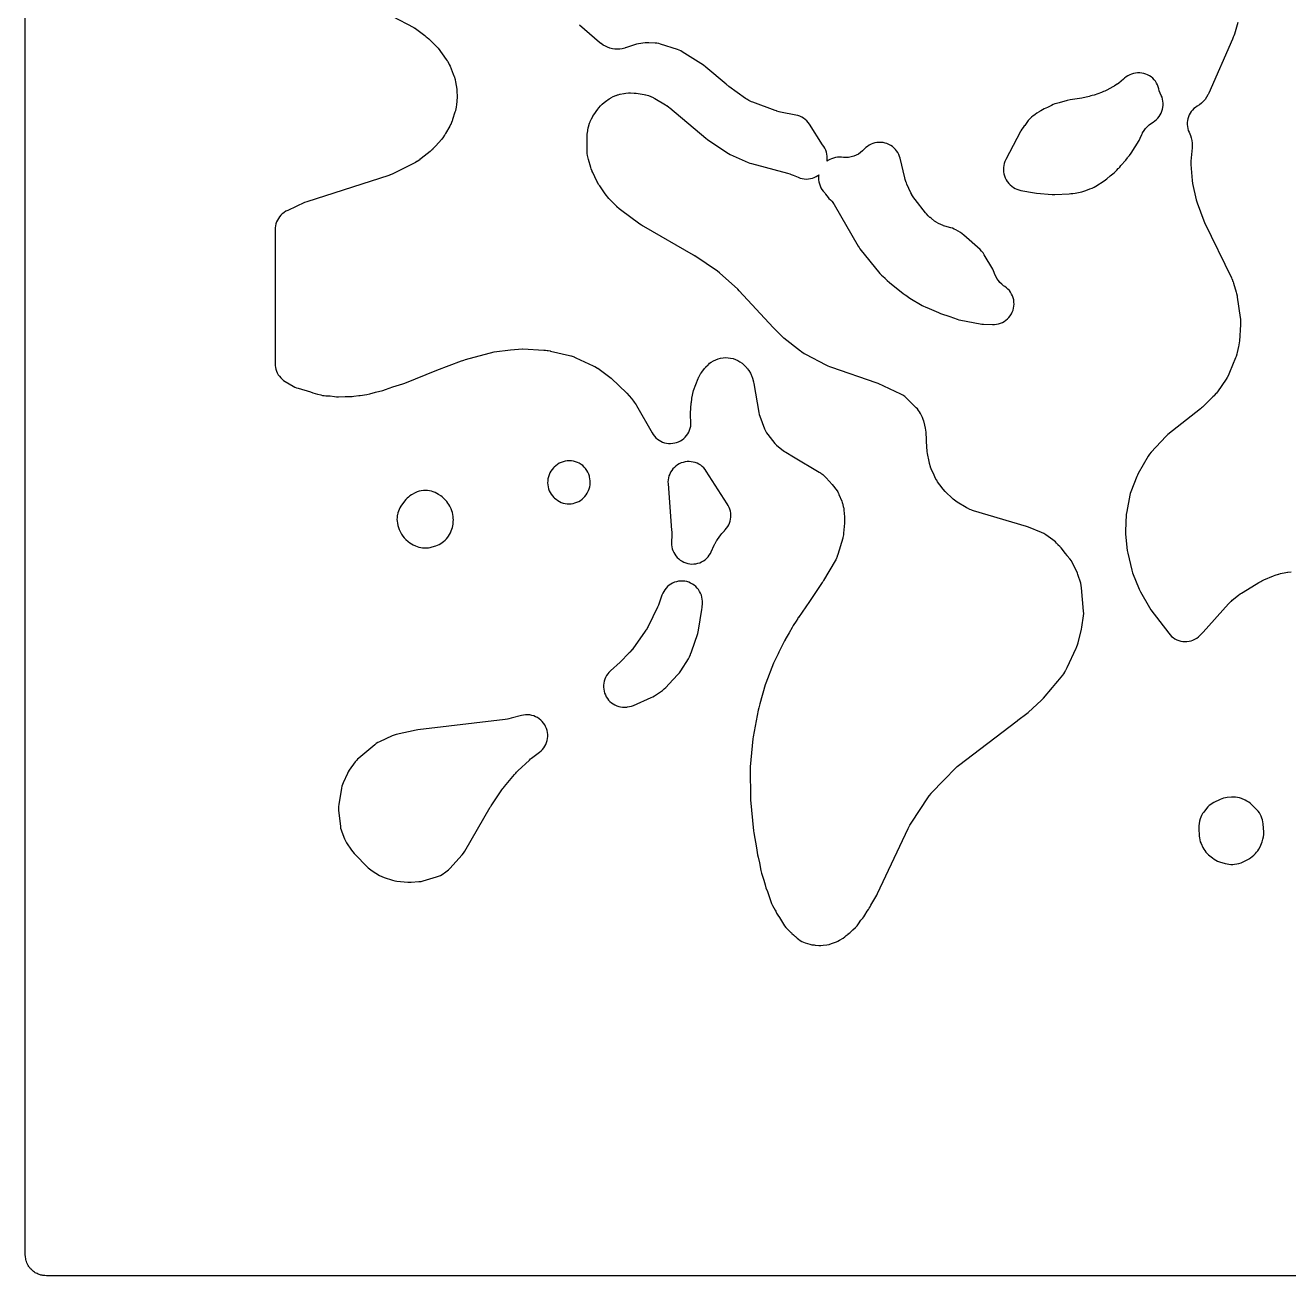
# Model space of a CAD drawing. Header units: millimetres. Extents: x 0 to 300, y 0 to 300.
# Drawn here: x -0.1 to 151.6, y -0.1 to 150 of the extents above; entities that cross this region are included whole.
import ezdxf

# ---------------------------------------------------------------- set-up
doc = ezdxf.new("R2010")
doc.units = ezdxf.units.MM
doc.layers.add('CUT', color=7, linetype='CONTINUOUS')

msp = doc.modelspace()

# ---------------------------------------------------------------- linework, layer by layer
at = {"layer": 'CUT'}
for points in [[(297.073, -0.15), (3, -0.15), (2.4114, -0.15), (2.2197, -0.1406), (2.1053, -0.135), (1.9757, -0.1157), (1.8629, -0.099), (1.7352, -0.067), (1.6252, -0.0395), (1.5006, 0.0051), (1.3944, 0.0431), (1.274, 0.1), (1.1729, 0.1479), (1.0578, 0.2169), (0.9627, 0.2738), (0.854, 0.3545), (0.7659, 0.4198), (0.6645, 0.5118), (0.5844, 0.5844), (0.4911, 0.6873), (0.4198, 0.7659), (0.3356, 0.8795), (0.2738, 0.9627), (0.1994, 1.087), (0.1479, 1.1729), (0.0838, 1.3083), (0.0431, 1.3944), (-0.01, 1.5428), (-0.0395, 1.6252), (-0.0812, 1.7916), (-0.099, 1.8629), (-0.135, 2.1053), (-0.15, 2.4114), (-0.15, 297.5872)], [(43.9242, 151.0852), (46.525, 149.7242), (46.6466, 149.6577), (46.6682, 149.6454), (46.7009, 149.625), (47.8205, 148.7756), (48.0055, 148.6257), (48.1279, 148.5201), (48.303, 148.3587), (49.4383, 147.2445), (50.4066, 145.9004), (50.5276, 145.7219), (50.5482, 145.6895), (50.7583, 145.3133), (50.7751, 145.2787), (50.8636, 145.0821), (51.2613, 144.1263), (51.3383, 143.9252), (51.351, 143.8889), (51.4697, 143.4751), (51.4782, 143.4377), (51.5195, 143.2263), (51.6714, 142.3117), (51.6938, 142.1563), (51.6972, 142.1288), (51.7096, 141.389), (51.7081, 141.3674), (51.6264, 140.4269), (51.6029, 140.222), (51.5977, 140.1855), (51.5171, 139.7811), (51.5079, 139.7454), (51.451, 139.5471), (51.1733, 138.6706), (51.1104, 138.4885), (51.0984, 138.4563), (50.945, 138.103), (50.9297, 138.0722), (50.8396, 137.9019), (50.3271, 136.9908), (50.2279, 136.8245), (50.2094, 136.7953), (49.9859, 136.4793), (49.9645, 136.4521), (49.8408, 136.3032), (49.1637, 135.5296), (48.8039, 135.1526), (48.7901, 135.1382), (48.7344, 135.0798), (48.6504, 134.9917), (48.6385, 134.9804), (48.6165, 134.961), (48.4909, 134.8555), (47.4107, 133.9874), (47.2571, 133.8703), (47.2291, 133.8502), (46.9048, 133.6405), (46.8749, 133.6233), (46.7051, 133.5313), (44.1367, 132.2238), (44.0016, 132.1584), (43.9772, 132.1472), (43.6996, 132.0329), (43.6744, 132.0236), (43.5324, 131.9749), (33.6848, 128.8128), (33.4067, 128.7048), (31.3667, 127.7689), (31.1596, 127.6619), (30.9633, 127.5361), (30.9042, 127.4942), (30.7165, 127.3472), (30.5436, 127.1829), (30.3872, 127.003), (30.2486, 126.809), (30.1291, 126.6026), (30.0299, 126.3858), (29.9517, 126.1605), (29.8954, 125.9288), (29.8614, 125.6928), (29.85, 125.4547), (29.85, 110.6051), (29.85, 109.44), (29.85, 109.3828), (29.8611, 109.1479), (29.8941, 108.9151), (29.9489, 108.6865), (30.025, 108.4639), (30.1216, 108.2496), (30.2379, 108.0452), (30.373, 107.8527), (30.5255, 107.6737), (30.6941, 107.5098), (30.8774, 107.3625), (31.0738, 107.2331), (32.0427, 106.6579), (32.2272, 106.5586), (32.4194, 106.475), (32.6179, 106.4079), (34.0877, 105.9785), (34.4045, 105.858), (34.665, 105.7748), (34.9331, 105.7206), (35.0079, 105.7097), (35.3354, 105.614), (35.539, 105.5637), (35.7462, 105.5306), (35.9553, 105.515), (36.4545, 105.4988), (36.9906, 105.4207), (37.2368, 105.3971), (37.4841, 105.3981), (38.2701, 105.4399), (38.8813, 105.42), (39.1066, 105.4229), (39.3307, 105.446), (39.9226, 105.5341), (39.9698, 105.5386), (40.0624, 105.5549), (40.8879, 105.6779), (41.2325, 105.7544), (41.9007, 105.9531), (42.7831, 106.1464), (43.1328, 106.2503), (43.9896, 106.5745), (45.2, 106.9345), (45.4266, 107.0139), (49.2708, 108.5725), (52.2323, 109.693), (52.4095, 109.755), (52.5309, 109.7941), (52.711, 109.8471), (56.1789, 110.7755), (58.1296, 111.0113), (59.5587, 111.1296), (59.6056, 111.1281), (62.1431, 110.9935), (62.3197, 110.9707), (62.5201, 110.9449), (62.6536, 110.9277), (62.8989, 110.896), (62.943, 110.8867), (65.201, 110.3563), (65.3869, 110.3076), (65.4198, 110.2981), (65.7828, 110.1724), (65.8146, 110.1596), (65.9908, 110.083), (68.0506, 109.1242), (68.2221, 109.0389), (68.2523, 109.0229), (68.5811, 108.8268), (68.6096, 108.8078), (68.7661, 108.6974), (70.2214, 107.6138), (72.0828, 105.81), (72.6576, 105.1711), (72.8928, 104.8604), (72.9051, 104.8441), (72.9905, 104.7313), (73.225, 104.4215), (73.2719, 104.3436), (75.131, 101.0546), (75.2618, 100.8475), (75.4124, 100.6541), (75.5811, 100.4765), (75.7664, 100.3162), (75.9665, 100.1748), (76.1795, 100.0537), (76.4034, 99.954), (76.6359, 99.8767), (76.8749, 99.8225), (77.118, 99.792), (77.3629, 99.7854), (77.6073, 99.8029), (77.8488, 99.8442), (78.0852, 99.9089), (78.314, 99.9965), (78.5332, 100.106), (78.7406, 100.2365), (78.9342, 100.3866), (79.1122, 100.555), (79.2729, 100.74), (79.4147, 100.9398), (79.5362, 101.1526), (79.6364, 101.3762), (79.7141, 101.6086), (79.7688, 101.8474), (79.7998, 102.0905), (79.8068, 102.3354), (79.7899, 102.5799), (79.7792, 102.6694), (79.7628, 102.8409), (79.7606, 102.8716), (79.7515, 103.2159), (79.7521, 103.2467), (79.7594, 103.4189), (79.8374, 104.6076), (79.8492, 104.747), (79.8518, 104.772), (79.8908, 105.049), (79.8953, 105.0737), (79.9225, 105.2109), (80.1239, 106.1343), (80.6716, 107.5892), (80.7075, 107.6782), (80.724, 107.7133), (80.742, 107.7491), (80.9681, 108.1373), (80.9903, 108.1706), (81.1204, 108.3539), (81.4417, 108.7791), (81.5728, 108.9428), (81.597, 108.9714), (81.8543, 109.2425), (81.9121, 109.2951), (81.9205, 109.3028), (81.9273, 109.3089), (81.9294, 109.3109), (82.0425, 109.4068), (82.2429, 109.5565), (82.5025, 109.714), (82.776, 109.8456), (83.0609, 109.9503), (83.3546, 110.027), (83.6544, 110.075), (83.9573, 110.094), (84.2607, 110.0836), (84.5617, 110.044), (84.8574, 109.9756), (85.1452, 109.879), (85.4223, 109.7551), (85.6862, 109.605), (85.9344, 109.4302), (86.1646, 109.2323), (86.3948, 108.9921), (86.416, 108.9677), (86.5315, 108.8283), (86.599, 108.7426), (86.7258, 108.572), (86.7475, 108.541), (86.9531, 108.2089), (87.0346, 108.0361), (87.064, 107.9582), (87.1764, 107.6381), (87.2241, 107.4927), (87.2321, 107.4665), (87.3096, 107.1706), (87.3154, 107.1438), (87.345, 106.9937), (87.9615, 103.494), (88.0091, 103.2797), (88.0753, 103.0703), (88.6303, 101.5501), (88.7367, 101.3014), (88.8693, 101.0657), (89.0266, 100.8456), (89.8772, 99.7826), (90.0761, 99.5622), (90.2998, 99.3669), (90.8652, 98.9296), (91.0189, 98.8197), (91.1806, 98.7217), (92.1278, 98.1954), (95.2059, 96.3507), (95.3586, 96.2541), (95.3855, 96.2362), (95.6527, 96.0388), (95.8996, 95.8166), (95.9226, 95.7939), (96.0478, 95.6636), (96.7733, 94.8717), (97.3487, 94.095), (97.4263, 93.9843), (97.4966, 93.8488), (97.509, 93.8221), (97.575, 93.6718), (97.9034, 92.8758), (97.9707, 92.7004), (97.9819, 92.6688), (98.0024, 92.6004), (98.0997, 92.2074), (98.1247, 92.1067), (98.1291, 92.0888), (98.1296, 92.0866), (98.1465, 91.9991), (98.1512, 91.9659), (98.173, 91.7793), (98.2464, 90.9723), (98.2569, 90.8253), (98.2582, 90.799), (98.2616, 90.5176), (98.2606, 90.4668), (98.2542, 90.3307), (98.2457, 90.2023), (98.1336, 89.0331), (98.1125, 88.8572), (98.108, 88.8259), (98.0449, 88.4978), (98.0248, 88.4229), (97.4317, 86.4406), (97.373, 86.2611), (97.3618, 86.2293), (97.2261, 85.9005), (97.1959, 85.8383), (97.1827, 85.8137), (97.1061, 85.6777), (95.7228, 83.3398), (95.6656, 83.2463), (95.6259, 83.1834), (95.566, 83.0916), (94.0377, 80.8224), (92.7156, 78.8993), (92.6986, 78.8742), (92.6955, 78.8696), (92.6273, 78.7619), (92.4458, 78.4586), (92.0831, 77.9201), (91.953, 77.7042), (91.5989, 77.0431), (91.1272, 76.2548), (91.1078, 76.2218), (91.1045, 76.216), (91.0289, 76.0749), (90.401, 74.807), (90.3503, 74.7123), (90.2693, 74.5412), (89.8183, 73.6305), (89.7258, 73.4198), (88.7965, 71.0078), (88.7217, 70.7822), (88.0909, 68.5265), (87.9403, 68.0271), (87.8782, 67.7743), (87.2623, 64.5513), (87.2275, 64.3017), (86.9323, 60.9548), (86.9227, 60.7148), (86.9513, 57.2043), (86.9627, 56.9863), (87.3196, 53.2601), (87.3507, 53.0396), (87.6901, 51.222), (87.8011, 50.3845), (87.8561, 50.099), (88.0221, 49.4442), (88.195, 48.5181), (88.2758, 48.2015), (88.5503, 47.3604), (88.6977, 46.7789), (88.8117, 46.4354), (89.0008, 45.9797), (89.3946, 44.7726), (89.49, 44.5255), (89.611, 44.2898), (89.9256, 43.7498), (89.9765, 43.627), (90.0952, 43.38), (90.2402, 43.1475), (90.4517, 42.8466), (90.9039, 42.0702), (91.037, 41.8654), (91.1893, 41.6747), (91.3596, 41.4997), (91.56, 41.3129), (91.7181, 41.1533), (91.814, 41.0761), (91.8682, 41.0256), (91.932, 40.953), (92.1159, 40.7648), (92.3185, 40.597), (92.3518, 40.5749), (92.5453, 40.3945), (92.7192, 40.2467), (92.9058, 40.1153), (93.1037, 40.0015), (93.3111, 39.9062), (93.5263, 39.8303), (94.079, 39.6631), (94.3396, 39.5994), (94.5929, 39.5656), (94.7181, 39.5478), (95.1482, 39.5127), (95.418, 39.5053), (95.687, 39.527), (96.1398, 39.5883), (96.4174, 39.642), (96.6871, 39.7267), (96.7912, 39.766), (96.9287, 39.8091), (97.1614, 39.895), (97.2961, 39.9605), (97.4307, 40.0184), (97.6305, 40.1269), (98.0736, 40.3942), (98.2751, 40.5295), (98.4626, 40.6837), (98.6658, 40.8682), (98.7019, 40.893), (98.873, 41.0216), (99.0326, 41.1644), (99.1793, 41.3203), (99.2351, 41.385), (99.5482, 41.6692), (99.7482, 41.8727), (99.9237, 42.0977), (100.2197, 42.5254), (100.4365, 42.7766), (100.5781, 42.9566), (100.7026, 43.1488), (100.9826, 43.6279), (101.1119, 43.8148), (101.217, 43.9802), (101.3088, 44.1532), (101.3984, 44.3394), (102.1094, 45.5558), (102.2122, 45.751), (105.8995, 53.5698), (106.0216, 53.8066), (106.1101, 53.9643), (106.2488, 54.1918), (108.3343, 57.3555), (108.4272, 57.4901), (108.4444, 57.5138), (108.6474, 57.7701), (108.6666, 57.7922), (108.7763, 57.9135), (110.0401, 59.2504), (111.7792, 60.988), (111.9361, 61.1342), (118.9995, 66.4862), (119.0438, 66.5196), (119.0729, 66.5419), (119.0734, 66.5422), (120.139, 67.3496), (120.3078, 67.4896), (121.9143, 68.9453), (122.1601, 69.2021), (123.2295, 70.4916), (123.4421, 70.7168), (123.6352, 70.9477), (123.8604, 71.2524), (124.4532, 71.9674), (124.5829, 72.1382), (124.6975, 72.3195), (124.7961, 72.5099), (124.8243, 72.5707), (124.885, 72.6625), (125.0058, 72.8953), (126.0529, 75.2009), (126.088, 75.291), (126.1406, 75.4041), (126.23, 75.6231), (126.2983, 75.8495), (126.7072, 77.4808), (126.7573, 77.7363), (126.951, 79.0975), (126.975, 79.3819), (126.9665, 79.6672), (126.7224, 82.463), (126.6839, 82.7334), (126.616, 82.9979), (126.2854, 84.0455), (126.221, 84.2253), (126.1432, 84.3996), (125.6403, 85.4185), (125.4888, 85.6834), (125.3061, 85.9279), (124.9947, 86.2956), (124.9715, 86.3367), (124.8053, 86.5656), (124.2602, 87.2332), (124.0916, 87.4196), (123.9052, 87.5882), (123.888, 87.6022), (123.7156, 87.8058), (123.5734, 87.9601), (123.4187, 88.102), (123.2527, 88.2303), (122.4136, 88.8245), (122.1757, 88.9737), (121.9226, 89.0952), (120.3549, 89.7422), (120.1065, 89.8297), (113.7457, 91.7004), (113.5883, 91.7505), (113.5604, 91.7601), (113.2778, 91.871), (113.006, 92.0064), (112.9802, 92.0207), (112.8376, 92.1039), (111.7946, 92.7438), (111.6309, 92.8502), (111.6022, 92.87), (111.2924, 93.1076), (111.2659, 93.1302), (111.1208, 93.2608), (110.4629, 93.8844), (110.3384, 94.008), (110.3167, 94.0306), (110.0858, 94.2946), (110.0662, 94.3192), (109.9603, 94.459), (109.4325, 95.1906), (109.3172, 95.3598), (109.2975, 95.3906), (109.0957, 95.7466), (109.0794, 95.7793), (108.9933, 95.9651), (108.6591, 96.7413), (108.582, 96.935), (108.5692, 96.9699), (108.448, 97.3684), (108.4391, 97.4045), (108.3953, 97.6082), (108.2149, 98.576), (108.1768, 98.8281), (108.1567, 98.9999), (108.1358, 99.254), (108.044, 101.1553), (108.0202, 101.3994), (107.9725, 101.64), (107.8011, 102.3271), (107.7789, 102.4233), (107.7624, 102.4727), (107.6988, 102.6804), (107.5965, 102.9214), (107.3716, 103.3822), (107.2679, 103.573), (107.1481, 103.7541), (107.0131, 103.9241), (106.8638, 104.0818), (105.6789, 105.2288), (105.4699, 105.4099), (105.2421, 105.5667), (104.9984, 105.6975), (102.2797, 106.9681), (102.0373, 107.0662), (96.7282, 108.8996), (96.4716, 108.9989), (96.3001, 109.0726), (96.0515, 109.1904), (93.5929, 110.4682), (93.4418, 110.5512), (93.4151, 110.5667), (93.1252, 110.753), (93.1001, 110.7708), (92.9619, 110.8738), (90.9484, 112.4467), (90.6524, 112.7406), (90.6456, 112.7474), (90.4011, 112.9902), (89.6624, 113.7235), (85.609, 118.1306), (85.4327, 118.3043), (83.2323, 120.2661), (82.9782, 120.4648), (80.2839, 122.3043), (80.2523, 122.3255), (80.2466, 122.3293), (80.1101, 122.4133), (74.1497, 125.8236), (73.9708, 125.9328), (73.8512, 126.0104), (73.6785, 126.1295), (71.3362, 127.8429), (71.1983, 127.9488), (71.1741, 127.9683), (70.9137, 128.1987), (70.8914, 128.2203), (70.7695, 128.3443), (69.9522, 129.2151), (69.7786, 129.4137), (69.6655, 129.5525), (69.5062, 129.7629), (68.843, 130.7059), (68.7567, 130.834), (68.7418, 130.8573), (68.5855, 131.1236), (68.5725, 131.148), (68.5028, 131.2857), (68.0135, 132.3033), (67.9509, 132.4405), (67.9401, 132.4653), (67.8317, 132.7466), (67.8231, 132.7722), (67.7774, 132.9159), (67.4938, 133.8754), (67.4513, 134.0316), (67.4443, 134.0597), (67.3797, 134.3768), (67.3752, 134.4054), (67.3532, 134.5658), (67.3323, 134.7467), (67.3538, 137.0218), (67.3567, 137.1005), (67.4615, 137.6789), (67.4899, 137.8179), (67.6252, 138.2326), (67.6877, 138.4091), (67.6997, 138.4404), (67.8385, 138.7553), (68.0081, 139.0548), (68.026, 139.0831), (68.1302, 139.2387), (68.6278, 139.9432), (68.7263, 140.0763), (68.7445, 140.0997), (68.9414, 140.332), (69.1391, 140.5272), (69.3739, 140.7212), (69.3975, 140.7391), (69.5319, 140.8359), (69.9975, 141.1561), (70.1501, 141.2557), (70.1778, 141.2728), (70.471, 141.4349), (70.7784, 141.5678), (70.8089, 141.5792), (70.981, 141.6392), (71.0508, 141.6616), (71.2635, 141.723), (71.3017, 141.7328), (71.736, 141.8176), (71.7751, 141.8228), (71.9953, 141.8458), (72.2924, 141.868), (72.5096, 141.8779), (72.5484, 141.8785), (72.9827, 141.8605), (73.0213, 141.8566), (73.237, 141.8288), (74.1843, 141.6783), (74.359, 141.6463), (74.3901, 141.6398), (74.7063, 141.5583), (74.9865, 141.457), (75.2816, 141.3174), (75.3097, 141.3025), (75.4645, 141.2153), (76.736, 140.4591), (76.8662, 140.378), (76.8893, 140.363), (77.1392, 140.1852), (77.1609, 140.1683), (77.2802, 140.0719), (81.579, 136.4495), (81.7887, 136.2909), (84.1147, 134.7167), (84.3039, 134.6005), (84.5026, 134.5016), (86.6904, 133.5315), (86.8713, 133.4596), (87.0573, 133.402), (91.4067, 132.2377), (91.6646, 132.1586), (91.8378, 132.0986), (92.0897, 132.001), (92.6923, 131.7423), (92.924, 131.6561), (93.1631, 131.5932), (93.4073, 131.5543), (93.6541, 131.5396), (93.9011, 131.5494), (94.146, 131.5836), (94.3863, 131.6417), (94.6196, 131.7234), (94.8438, 131.8276), (95.0566, 131.9535), (95.151, 132.0228), (95.1357, 131.9262), (95.1214, 131.6804), (95.1313, 131.4345), (95.1654, 131.1907), (95.2233, 130.9515), (95.3044, 130.7191), (95.408, 130.4958), (95.533, 130.2838), (95.6783, 130.0851), (95.8424, 129.9016), (95.8838, 129.8597), (95.9295, 129.8106), (95.9753, 129.7237), (96.1089, 129.5205), (96.2616, 129.3312), (96.3786, 129.1999), (96.5526, 129.0231), (96.7389, 128.8681), (96.882, 128.6686), (96.8998, 128.6411), (96.9956, 128.4845), (99.8886, 123.4849), (99.99, 123.3241), (100.1033, 123.1714), (102.4991, 120.1888), (102.6738, 119.9933), (102.8679, 119.8172), (103.0684, 119.6536), (103.0884, 119.6307), (103.3737, 119.3349), (103.6288, 119.1044), (105.2865, 117.8024), (105.5166, 117.6417), (105.5908, 117.5959), (105.755, 117.4619), (105.9136, 117.3427), (106.0812, 117.2364), (107.5747, 116.3703), (107.7438, 116.2807), (107.9194, 116.2043), (108.416, 116.0103), (109.5306, 115.5049), (109.783, 115.4066), (110.9069, 115.0375), (111.7727, 114.6994), (111.9952, 114.6243), (112.2238, 114.5705), (114.551, 114.1365), (114.736, 114.1091), (114.9225, 114.0956), (116.017, 114.0576), (116.2656, 114.0614), (116.5126, 114.0898), (116.7555, 114.1426), (116.992, 114.2192), (117.2197, 114.319), (117.4364, 114.4409), (117.6399, 114.5837), (117.8282, 114.7461), (117.9995, 114.9263), (118.152, 115.1226), (118.2842, 115.3332), (118.3949, 115.5558), (118.4829, 115.7883), (118.5474, 116.0284), (118.5878, 116.2737), (118.6035, 116.5218), (118.5946, 116.7703), (118.561, 117.0166), (118.5031, 117.2584), (118.4215, 117.4932), (118.3169, 117.7188), (118.1905, 117.9329), (118.0435, 118.1333), (117.8772, 118.3182), (117.6934, 118.4856), (117.4939, 118.634), (117.3549, 118.727), (117.1241, 118.9153), (116.9122, 119.1246), (116.721, 119.3529), (116.5523, 119.5984), (116.4076, 119.8587), (116.2766, 120.1577), (116.263, 120.1932), (116.2243, 120.3004), (116.1412, 120.5023), (116.0408, 120.6962), (115.0307, 122.4543), (114.8855, 122.6783), (114.7173, 122.8855), (114.528, 123.0737), (112.5798, 124.8131), (112.3785, 124.9749), (112.1615, 125.1152), (111.5981, 125.4393), (111.4112, 125.5366), (111.2167, 125.6178), (111.016, 125.6824), (110.3092, 125.8773), (110.1356, 125.9297), (110.1048, 125.9398), (109.7936, 126.0591), (109.5214, 126.1947), (109.2389, 126.3716), (109.2123, 126.3901), (109.066, 126.4971), (108.646, 126.8204), (108.5246, 126.9179), (108.5033, 126.9358), (108.2917, 127.1286), (108.0968, 127.3383), (108.0787, 127.3595), (107.98, 127.4799), (106.7124, 129.0942), (106.5857, 129.2653), (106.564, 129.2964), (106.3408, 129.6587), (106.3228, 129.6921), (106.227, 129.8822), (105.7487, 130.9018), (105.6722, 131.0764), (105.6593, 131.1079), (105.5333, 131.4677), (105.5237, 131.5004), (105.4746, 131.6846), (104.914, 134.0245), (104.8451, 134.2602), (104.7535, 134.488), (104.6399, 134.7057), (104.5055, 134.9112), (104.3517, 135.1026), (104.1797, 135.2779), (103.9914, 135.4355), (103.7886, 135.5739), (103.5732, 135.6917), (103.3472, 135.7878), (103.1129, 135.8613), (102.8725, 135.9115), (102.6284, 135.9378), (102.3829, 135.94), (102.1383, 135.9182), (101.897, 135.8724), (101.6614, 135.8033), (101.4337, 135.7113), (101.2162, 135.5974), (101.0109, 135.4628), (100.8197, 135.3086), (100.6975, 135.1885), (100.6971, 135.1889), (100.4102, 134.907), (100.1683, 134.7122), (99.9083, 134.5422), (99.6329, 134.3987), (99.3446, 134.2831), (99.0463, 134.1965), (98.741, 134.1397), (98.4315, 134.1133), (98.121, 134.1176), (97.9022, 134.1424), (97.6565, 134.1579), (97.4105, 134.1493), (97.1666, 134.1165), (96.927, 134.0599), (96.6942, 133.9799), (96.4704, 133.8775), (96.2577, 133.7536), (96.1488, 133.6748), (96.167, 133.7983), (96.1786, 134.0452), (96.1658, 134.2921), (96.1287, 134.5366), (96.0677, 134.7761), (95.9832, 135.0085), (95.8762, 135.2314), (95.7478, 135.4426), (95.6144, 135.6394), (94.0332, 138.1118), (93.8869, 138.3171), (93.7206, 138.5066), (93.536, 138.6784), (93.3352, 138.8307), (93.1199, 138.962), (92.8926, 139.071), (92.6554, 139.1565), (92.4109, 139.2177), (90.552, 139.5843), (90.4079, 139.6157), (90.3822, 139.6218), (90.0982, 139.7015), (90.073, 139.7096), (89.9336, 139.7578), (87.2404, 140.7474), (87.0827, 140.8094), (87.0547, 140.8211), (86.7733, 140.9545), (86.505, 141.1127), (86.4796, 141.1293), (86.3398, 141.225), (84.3508, 142.6548), (84.2225, 142.7513), (84.1367, 142.8187), (84.0126, 142.9206), (81.6085, 144.9825), (81.3175, 145.1976), (78.7482, 146.823), (78.5669, 146.9273), (78.3775, 147.0161), (78.1814, 147.0888), (76.1493, 147.7464), (75.9359, 147.8052), (75.7182, 147.8448), (75.4979, 147.8651), (74.7472, 147.9007), (74.5221, 147.9012), (74.298, 147.8815), (73.5181, 147.7774), (73.2744, 147.7324), (73.0362, 147.6636), (72.0553, 147.3263), (71.8869, 147.2729), (71.8566, 147.264), (71.5408, 147.1878), (71.2474, 147.1457), (70.9514, 147.1314), (70.6554, 147.145), (70.3619, 147.1864), (70.0736, 147.2552), (69.7931, 147.3509), (69.5229, 147.4726), (69.2653, 147.6192), (68.9993, 147.8056), (68.9744, 147.825), (68.8372, 147.9364), (66.3968, 150.0163)], [(145.4832, 150.3414), (145.0706, 148.9429), (144.9951, 148.7142), (144.9388, 148.5607), (144.8488, 148.3373), (141.9883, 141.852), (141.9087, 141.6832), (141.8938, 141.6534), (141.7248, 141.3549), (141.5444, 141.0992), (141.3395, 140.8627), (141.1121, 140.6478), (140.8644, 140.4565), (140.5832, 140.2809), (140.3874, 140.1453), (140.2054, 139.9917), (140.0389, 139.8215), (139.8893, 139.6362), (139.758, 139.4375), (139.6462, 139.2273), (139.555, 139.0073), (139.485, 138.7797), (139.4371, 138.5464), (139.4115, 138.3097), (139.4086, 138.0716), (139.4284, 137.8342), (139.4707, 137.5999), (139.535, 137.3706), (139.6209, 137.1485), (139.7927, 136.7605), (139.8893, 136.4637), (139.9562, 136.157), (139.9922, 135.8451), (139.9974, 135.5009), (139.9962, 135.4675), (139.985, 135.2806), (139.8477, 133.665), (139.8387, 133.4635), (139.846, 133.2619), (139.992, 131.3605), (140.0451, 131.0055), (140.4865, 129.0339), (140.5869, 128.6981), (141.4047, 126.5295), (141.4932, 126.3233), (144.7165, 119.6571), (144.7787, 119.5217), (144.7893, 119.4972), (144.8973, 119.2196), (144.906, 119.1943), (144.9516, 119.0525), (145.2856, 117.9393), (145.3234, 117.804), (145.3297, 117.7796), (145.3901, 117.5054), (145.3945, 117.4806), (145.417, 117.342), (145.7652, 114.8996), (145.7875, 114.7079), (145.7906, 114.6736), (145.8055, 114.2883), (145.805, 114.2539), (145.7976, 114.0611), (145.67, 112.0756), (145.6574, 111.9268), (145.6547, 111.9002), (145.6119, 111.6048), (145.607, 111.5785), (145.5768, 111.4323), (145.409, 110.6938), (145.3725, 110.5472), (145.3655, 110.5211), (145.2751, 110.2329), (145.2659, 110.2074), (145.2121, 110.0663), (144.4976, 108.301), (144.4162, 108.1146), (144.4008, 108.0818), (144.2083, 107.7236), (144.1894, 107.6926), (144.0789, 107.5219), (143.0297, 105.9936), (142.9186, 105.8403), (142.8981, 105.8134), (142.6537, 105.5247), (142.6305, 105.5), (142.4977, 105.3652), (141.3652, 104.2731), (141.2321, 104.1508), (141.1398, 104.07), (141.0009, 103.9542), (137.0823, 100.8441), (136.8197, 100.6033), (135.0633, 98.7454), (134.8718, 98.517), (134.7089, 98.2674), (133.5054, 96.1594), (133.4176, 95.991), (133.3428, 95.8164), (132.6364, 93.9777), (132.5677, 93.7729), (132.517, 93.5629), (132.1343, 91.6138), (132.0902, 91.2497), (131.9968, 89.2656), (132.0056, 88.9082), (132.1952, 86.9415), (132.2539, 86.593), (132.7398, 84.5864), (132.8469, 84.2499), (133.628, 82.2884), (133.7851, 81.9641), (134.8762, 80.0725), (135.0501, 79.8106), (137.1917, 76.9879), (137.3521, 76.7971), (137.5307, 76.6232), (137.7257, 76.4679), (137.9352, 76.3328), (138.1571, 76.2193), (138.3892, 76.1284), (138.6292, 76.0611), (138.8748, 76.0181), (139.1234, 75.9997), (139.3725, 76.0061), (139.6199, 76.0374), (139.8628, 76.0931), (140.099, 76.1727), (140.3261, 76.2754), (140.5419, 76.4003), (140.7441, 76.546), (140.9309, 76.7112), (141.1002, 76.8941), (141.3056, 77.1394), (144.3472, 80.5136), (144.4495, 80.6226), (144.4682, 80.6418), (144.6854, 80.8472), (144.7056, 80.8648), (144.8202, 80.9608), (145.5612, 81.5573), (145.7656, 81.7106), (145.9078, 81.8099), (146.1222, 81.9489), (148.017, 83.0883), (148.2326, 83.2085), (148.3816, 83.2852), (148.6046, 83.3909), (149.7648, 83.8948), (149.9492, 83.9691), (149.9825, 83.9815), (150.3617, 84.1003), (150.3961, 84.1091), (150.59, 84.1533), (151.2668, 84.2888), (151.4582, 84.322), (151.4925, 84.3271), (151.879, 84.3635)]]:
    msp.add_lwpolyline(points, dxfattribs=at)
for points in [[(121.0571, 129.8713), (121.3106, 129.8375), (123.1671, 129.6865), (123.5004, 129.6817), (125.2167, 129.7715), (125.4304, 129.7937), (125.6681, 129.8028), (125.9397, 129.8434), (126.7307, 130.0065), (126.9804, 130.0716), (127.2221, 130.1621), (127.6915, 130.366), (127.7251, 130.3748), (127.9723, 130.4534), (128.2101, 130.5573), (128.4358, 130.6852), (129.4403, 131.3256), (129.6035, 131.439), (129.7572, 131.565), (130.1594, 131.9225), (130.625, 132.2858), (130.7995, 132.4354), (130.9595, 132.6003), (131.1217, 132.7836), (131.1727, 132.8325), (131.2979, 132.9719), (131.4519, 133.1569), (132.0202, 133.7993), (132.2341, 134.0784), (132.2916, 134.1655), (132.4701, 134.3799), (132.6732, 134.6616), (133.6141, 136.1784), (133.7626, 136.4552), (133.9514, 136.8673), (134.0336, 137.0356), (134.049, 137.0652), (134.2229, 137.3623), (134.4076, 137.6161), (134.6168, 137.8503), (134.8483, 138.0624), (135.0998, 138.2504), (135.3092, 138.3764), (135.5119, 138.5124), (135.7004, 138.6675), (135.8729, 138.8403), (136.0277, 139.029), (136.1634, 139.232), (136.2786, 139.4472), (136.3723, 139.6726), (136.4436, 139.9061), (136.4917, 140.1455), (136.5163, 140.3884), (136.517, 140.6325), (136.494, 140.8755), (136.4473, 141.1152), (136.3775, 141.3491), (136.2852, 141.5751), (136.1561, 141.8518), (136.0527, 142.1471), (135.9963, 142.3803), (135.9266, 142.6165), (135.8341, 142.8447), (135.7195, 143.0627), (135.5841, 143.2684), (135.4291, 143.4597), (135.256, 143.6349), (135.0665, 143.7922), (134.8625, 143.9301), (134.6458, 144.0473), (134.4187, 144.1425), (134.1834, 144.215), (133.942, 144.2639), (133.697, 144.2889), (133.4508, 144.2896), (133.2056, 144.2661), (132.964, 144.2186), (132.7282, 144.1476), (132.5005, 144.0537), (132.2832, 143.9379), (132.0783, 143.8012), (131.8879, 143.645), (131.8836, 143.6412), (131.7443, 143.521), (131.1869, 143.0638), (131.0333, 142.9443), (131.0053, 142.9237), (130.6805, 142.7094), (130.6506, 142.6918), (130.4803, 142.5976), (129.7439, 142.2149), (129.5059, 142.1016), (129.3418, 142.0304), (129.0963, 141.9341), (128.212, 141.6226), (127.9893, 141.5518), (127.8366, 141.5086), (127.61, 141.4518), (126.7554, 141.2661), (125.3446, 141.0466), (125.0056, 140.9694), (124.0194, 140.6713), (123.7208, 140.6064), (123.5083, 140.5503), (123.3014, 140.4758), (123.102, 140.3833), (122.6127, 140.1298), (122.2276, 139.9653), (122.0113, 139.8602), (121.806, 139.7349), (121.6635, 139.6382), (121.6075, 139.6092), (121.3621, 139.4637), (121.1348, 139.2912), (121.092, 139.2502), (120.9144, 139.1297), (120.6904, 138.9584), (120.4872, 138.763), (120.3072, 138.546), (119.8855, 137.9748), (119.8392, 137.9251), (119.6832, 137.7405), (119.5457, 137.5418), (119.428, 137.3307), (119.3938, 137.2617), (119.3899, 137.2549), (117.6089, 133.8672), (117.5032, 133.6388), (117.421, 133.401), (117.3631, 133.1562), (117.33, 132.9067), (117.3223, 132.6552), (117.3398, 132.4042), (117.3825, 132.1562), (117.4499, 131.9138), (117.5413, 131.6794), (117.6559, 131.4553), (117.7924, 131.2439), (117.822, 131.2068), (117.8376, 131.1826), (117.9861, 130.9941), (118.1519, 130.8207), (118.3336, 130.6641), (118.5295, 130.5255), (118.7378, 130.4064), (118.9565, 130.3078), (119.1837, 130.2306), (119.4172, 130.1756)], [(62.7055, 94.336), (62.7921, 94.1065), (62.9007, 93.8866), (63.0305, 93.6783), (63.18, 93.4838), (63.3478, 93.3049), (63.4194, 93.2357), (63.6003, 93.077), (63.7957, 92.9364), (64.0037, 92.8152), (64.2224, 92.7146), (64.4498, 92.6355), (64.6837, 92.5786), (64.9219, 92.5445), (65.1624, 92.5335), (65.4028, 92.5457), (65.6409, 92.5809), (65.8746, 92.6388), (66.1016, 92.719), (66.3198, 92.8206), (66.5272, 92.9427), (66.7219, 93.0842), (66.9022, 93.2438), (67.0662, 93.42), (67.2125, 93.6111), (67.3398, 93.8154), (67.3934, 93.9115), (67.5013, 94.1292), (67.5876, 94.3564), (67.6515, 94.5909), (67.6922, 94.8305), (67.7095, 95.0729), (67.7032, 95.3159), (67.6733, 95.5571), (67.6202, 95.7942), (67.5982, 95.8741), (67.5196, 96.1119), (67.4176, 96.3406), (67.2933, 96.5579), (67.1478, 96.7617), (66.9827, 96.95), (66.7996, 97.1208), (66.6003, 97.2724), (66.3869, 97.4033), (66.1614, 97.5122), (65.9261, 97.598), (65.6835, 97.6598), (65.4359, 97.6971), (65.1858, 97.7094), (64.9357, 97.6966), (64.6882, 97.6589), (64.4456, 97.5966), (64.2106, 97.5103), (63.9853, 97.401), (63.7721, 97.2697), (63.5731, 97.1177), (63.3903, 96.9466), (63.2872, 96.8398), (63.1256, 96.6553), (62.9828, 96.4557), (62.8603, 96.2432), (62.7592, 96.0196), (62.6806, 95.7872), (62.625, 95.5483), (62.5932, 95.305), (62.5854, 95.0598), (62.6016, 94.815), (62.6418, 94.573)], [(79.3433, 97.6037), (79.1, 97.5726), (78.8609, 97.5178), (78.6284, 97.4399), (78.4046, 97.3395), (78.1917, 97.2177), (77.9918, 97.0756), (77.8068, 96.9146), (77.6385, 96.7362), (77.4884, 96.5422), (77.358, 96.3345), (77.2487, 96.115), (77.1614, 95.8858), (77.0969, 95.6491), (77.056, 95.4073), (77.0389, 95.1626), (77.0459, 94.9175), (77.4787, 89.3541), (77.4887, 89.1605), (77.4921, 89.0289), (77.4922, 88.8351), (77.4673, 87.8721), (77.473, 87.6273), (77.5026, 87.3841), (77.5559, 87.145), (77.6323, 86.9123), (77.7312, 86.6882), (77.8514, 86.4748), (77.992, 86.2743), (78.1515, 86.0884), (78.3285, 85.9191), (78.5212, 85.7678), (78.7277, 85.6362), (78.9462, 85.5254), (79.1744, 85.4365), (79.4103, 85.3704), (79.6514, 85.3276), (79.8956, 85.3087), (80.1405, 85.3138), (80.3837, 85.3428), (80.6229, 85.3954), (80.8559, 85.4712), (81.0802, 85.5695), (81.2939, 85.6892), (81.4948, 85.8293), (81.6811, 85.9883), (81.8509, 86.1648), (82.0026, 86.3571), (82.1348, 86.5633), (82.2462, 86.7815), (82.6029, 87.5739), (82.6821, 87.7391), (82.697, 87.7682), (82.8792, 88.086), (82.8969, 88.1135), (82.9994, 88.2654), (83.3795, 88.7995), (83.507, 88.9683), (83.5305, 88.9977), (83.8129, 89.3125), (83.8145, 89.3141), (83.8145, 89.3142), (83.9251, 89.4225), (84.0799, 89.6063), (84.2163, 89.804), (84.3331, 90.0139), (84.4292, 90.2341), (84.5037, 90.4625), (84.5559, 90.697), (84.5855, 90.9354), (84.5919, 91.1756), (84.5754, 91.4152), (84.5358, 91.6522), (84.4738, 91.8843), (84.3897, 92.1093), (84.2844, 92.3252), (84.1589, 92.5301), (84.1552, 92.5356), (81.644, 96.459), (81.5019, 96.6589), (81.3408, 96.8438), (81.1623, 97.0121), (80.9683, 97.1621), (80.7605, 97.2923), (80.5409, 97.4016), (80.3116, 97.4888), (80.075, 97.5531), (79.8331, 97.5939), (79.5884, 97.6109)], [(46.454, 87.6061), (46.7066, 87.4907), (46.9154, 87.4064), (47.1309, 87.3413), (47.3514, 87.2958), (47.5751, 87.2704), (47.8077, 87.2545), (48.0388, 87.2494), (48.2693, 87.2656), (48.4974, 87.3031), (48.721, 87.3615), (49.1568, 87.4971), (49.3638, 87.5716), (49.5634, 87.6641), (49.7542, 87.7737), (49.9345, 87.8997), (50.0939, 88.0218), (50.2732, 88.173), (50.4376, 88.3405), (50.5856, 88.5226), (50.6844, 88.6566), (50.8166, 88.855), (50.9293, 89.0652), (51.0215, 89.285), (51.0915, 89.4773), (51.1565, 89.6831), (51.2035, 89.8936), (51.2322, 90.1074), (51.2582, 90.3956), (51.2684, 90.607), (51.2606, 90.8184), (51.2349, 91.0285), (51.197, 91.2583), (51.1485, 91.4855), (51.0791, 91.7072), (50.9894, 91.9215), (50.84, 92.2368), (50.7331, 92.4379), (50.6085, 92.6285), (50.4669, 92.8069), (50.2398, 93.068), (50.0875, 93.2281), (49.9217, 93.3742), (49.7437, 93.505), (49.5003, 93.6678), (49.2879, 93.7951), (49.0639, 93.9008), (48.8305, 93.9838), (48.6205, 94.047), (48.3909, 94.1043), (48.1569, 94.1397), (47.9206, 94.1528), (47.6842, 94.1435), (47.6727, 94.1425), (47.4162, 94.1068), (47.1647, 94.0447), (46.9211, 93.9569), (46.6878, 93.8444), (46.2431, 93.6008), (46.0511, 93.4841), (45.8704, 93.3506), (45.7023, 93.2014), (45.5484, 93.0378), (45.4097, 92.861), (44.9718, 92.2475), (44.8501, 92.06), (44.7457, 91.8623), (44.6594, 91.6561), (44.5919, 91.443), (44.5436, 91.2248), (44.5282, 91.1362), (44.4988, 90.905), (44.4912, 90.6721), (44.5052, 90.4395), (44.5408, 90.2092), (44.5957, 89.9389), (44.6617, 89.6836), (44.7542, 89.4366), (44.8723, 89.2008), (45.0517, 88.8851), (45.1968, 88.659), (45.3653, 88.4497), (45.5553, 88.2598), (45.8232, 88.0194), (46.0192, 87.8606), (46.2302, 87.7224)], [(76.7947, 70.4975), (77.6416, 71.4067), (78.2708, 72.0641), (78.4407, 72.2612), (78.5892, 72.4749), (79.4901, 73.9274), (79.6242, 74.1734), (79.7299, 74.4328), (79.7615, 74.5249), (79.7754, 74.5517), (79.8649, 74.7758), (80.6152, 76.953), (80.6764, 77.1586), (80.7197, 77.3688), (81.1205, 79.8501), (81.1469, 80.0811), (81.1817, 80.5984), (81.186, 80.8467), (81.1657, 81.0942), (81.1209, 81.3385), (81.0521, 81.5771), (80.96, 81.8077), (80.8454, 82.0281), (80.7096, 82.236), (80.5538, 82.4293), (80.3796, 82.6063), (80.1886, 82.7651), (79.9829, 82.9042), (79.7644, 83.0222), (79.5352, 83.1179), (79.2977, 83.1905), (79.0542, 83.2391), (78.807, 83.2633), (78.5587, 83.2628), (78.3116, 83.2377), (78.0682, 83.1883), (77.831, 83.1149), (77.6022, 83.0183), (77.3841, 82.8996), (77.1788, 82.7597), (76.9885, 82.6002), (76.8149, 82.4226), (76.6598, 82.2287), (76.5247, 82.0203), (76.4109, 81.7996), (76.3196, 81.5686), (76.0332, 80.7235), (75.9492, 80.4994), (75.8873, 80.3492), (75.7892, 80.131), (74.6531, 77.8055), (74.5825, 77.6682), (74.5694, 77.6439), (74.4116, 77.3787), (74.3965, 77.3555), (74.3095, 77.228), (72.8199, 75.1374), (72.7299, 75.0163), (72.7133, 74.995), (72.5191, 74.7642), (72.5009, 74.7442), (72.3969, 74.6348), (71.3015, 73.5276), (70.1282, 72.4726), (69.956, 72.302), (69.8011, 72.1155), (69.6651, 71.9149), (69.5491, 71.702), (69.4543, 71.4789), (69.3815, 71.2477), (69.3314, 71.0106), (69.3046, 70.7696), (69.3012, 70.5273), (69.3213, 70.2857), (69.3647, 70.0472), (69.431, 69.8141), (69.5196, 69.5884), (69.6296, 69.3724), (69.76, 69.1681), (69.9096, 68.9774), (70.0769, 68.802), (70.2604, 68.6437), (70.4585, 68.5039), (70.6691, 68.3839), (70.8903, 68.2849), (71.1201, 68.2077), (71.3563, 68.1532), (71.5967, 68.1219), (71.8389, 68.1139), (72.0808, 68.1295), (72.1645, 68.1431), (72.1914, 68.1449), (72.4352, 68.1858), (72.6738, 68.2506), (72.9049, 68.3386), (75.0114, 69.263), (75.2149, 69.3636), (75.4085, 69.4822), (76.3671, 70.1314), (76.5913, 70.3024)], [(62.5721, 65.0957), (62.5218, 65.3368), (62.448, 65.5717), (62.3514, 65.7982), (62.2331, 66.0142), (62.094, 66.2174), (61.9357, 66.406), (61.7595, 66.5781), (61.5673, 66.732), (61.3609, 66.8662), (61.1423, 66.9795), (60.9136, 67.0708), (60.677, 67.1391), (60.4348, 67.1838), (60.1895, 67.2044), (59.9432, 67.2008), (59.6986, 67.1731), (59.4578, 67.1213), (58.2017, 66.786), (57.9443, 66.7269), (57.7684, 66.693), (57.5076, 66.6521), (47.0117, 65.3862), (46.7786, 65.3468), (44.415, 64.8316), (44.1562, 64.7604), (43.9066, 64.662), (42.3853, 63.9654), (42.1868, 63.8636), (41.9982, 63.7444), (41.821, 63.609), (39.9178, 62.0151), (39.7621, 61.8732), (39.619, 61.7187), (39.4894, 61.5527), (38.7634, 60.5376), (38.6389, 60.3455), (38.5325, 60.1428), (38.0207, 59.049), (37.9328, 58.836), (37.8649, 58.6159), (37.8175, 58.3904), (37.4969, 56.4167), (37.4708, 56.1926), (37.465, 55.9669), (37.4796, 55.7417), (37.6927, 53.8107), (37.7269, 53.5909), (37.7805, 53.375), (37.8531, 53.1647), (38.1977, 52.2942), (38.3022, 52.0648), (38.4292, 51.8471), (39.027, 50.9321), (39.1741, 50.7298), (39.3406, 50.5433), (41.024, 48.8376), (41.1754, 48.6964), (41.338, 48.5681), (41.5106, 48.4538), (42.412, 47.9093), (42.6717, 47.7725), (42.9456, 47.6671), (43.9594, 47.3441), (44.221, 47.276), (44.4885, 47.2366), (45.8151, 47.1141), (46.0111, 47.1037), (46.2072, 47.1088), (47.1076, 47.1673), (47.3791, 47.1999), (47.6454, 47.262), (49.2478, 47.7294), (49.4822, 47.8106), (49.7074, 47.9146), (49.9212, 48.0405), (50.3642, 48.3317), (50.5366, 48.4559), (50.6978, 48.5942), (50.8467, 48.7457), (52.3345, 50.3942), (52.4993, 50.5972), (52.6419, 50.8162), (55.7033, 56.1017), (55.7667, 56.2073), (55.811, 56.2783), (55.8779, 56.3817), (57.0829, 58.1788), (57.1999, 58.3435), (57.2823, 58.4532), (57.408, 58.6114), (58.6132, 60.0468), (58.7633, 60.215), (58.8685, 60.3261), (59.0284, 60.4849), (60.3937, 61.7622), (60.5462, 61.8973), (60.6522, 61.9862), (60.8118, 62.1129), (61.6026, 62.7059), (61.7921, 62.8631), (61.9652, 63.0382), (62.1202, 63.2296), (62.2556, 63.4352), (62.3702, 63.6532), (62.4628, 63.8814), (62.5324, 64.1175), (62.5785, 64.3594), (62.6006, 64.6047), (62.5985, 64.8509)], [(141.5063, 50.8916), (141.6464, 50.7116), (141.8023, 50.5451), (141.9728, 50.3936), (142.4441, 50.0116), (142.6358, 49.8708), (142.8401, 49.7488), (143.055, 49.6468), (143.2787, 49.5657), (143.9755, 49.3499), (144.1954, 49.2926), (144.4195, 49.2556), (144.646, 49.239), (144.8732, 49.243), (145.099, 49.2677), (145.3539, 49.3073), (145.6179, 49.3631), (145.8742, 49.4469), (146.1201, 49.5579), (146.2804, 49.641), (146.3698, 49.6767), (146.6087, 49.7873), (146.8346, 49.9223), (146.8884, 49.9627), (147.0093, 50.0333), (147.2158, 50.1845), (147.4059, 50.356), (147.5992, 50.5493), (147.744, 50.7071), (147.8749, 50.8768), (147.9907, 51.0571), (148.1648, 51.3555), (148.2638, 51.543), (148.3466, 51.7382), (148.4125, 51.9397), (148.5041, 52.266), (148.5651, 52.5427), (148.5944, 52.8245), (148.5916, 53.1078), (148.5256, 54.1008), (148.4977, 54.3422), (148.4465, 54.5797), (148.3724, 54.8112), (148.2763, 55.0343), (148.2052, 55.1795), (148.071, 55.4192), (147.9114, 55.6427), (147.7281, 55.8473), (147.1642, 56.4115), (146.9837, 56.5753), (146.7882, 56.7206), (146.5795, 56.8463), (146.3595, 56.9511), (145.9075, 57.1398), (145.6794, 57.2223), (145.4443, 57.2824), (145.2045, 57.3193), (144.9623, 57.3328), (144.7198, 57.3228), (144.2194, 57.2778), (143.995, 57.2473), (143.7743, 57.1966), (143.5591, 57.1261), (143.3511, 57.0365), (142.6123, 56.6775), (142.4119, 56.5686), (142.2223, 56.4418), (142.045, 56.2984), (141.8816, 56.1393), (141.7333, 55.9661), (141.3941, 55.531), (141.2574, 55.3374), (141.1397, 55.1318), (141.0419, 54.916), (140.9651, 54.6919), (140.8848, 54.416), (140.8214, 54.1407), (140.7894, 53.8601), (140.7893, 53.5776), (140.8416, 52.6478), (140.8659, 52.4134), (140.9121, 52.1823), (140.98, 51.9566), (141.0687, 51.7383), (141.278, 51.286), (141.3832, 51.0835)]]:
    msp.add_lwpolyline(points, close=True, dxfattribs=at)

doc.saveas('drawing.dxf')
